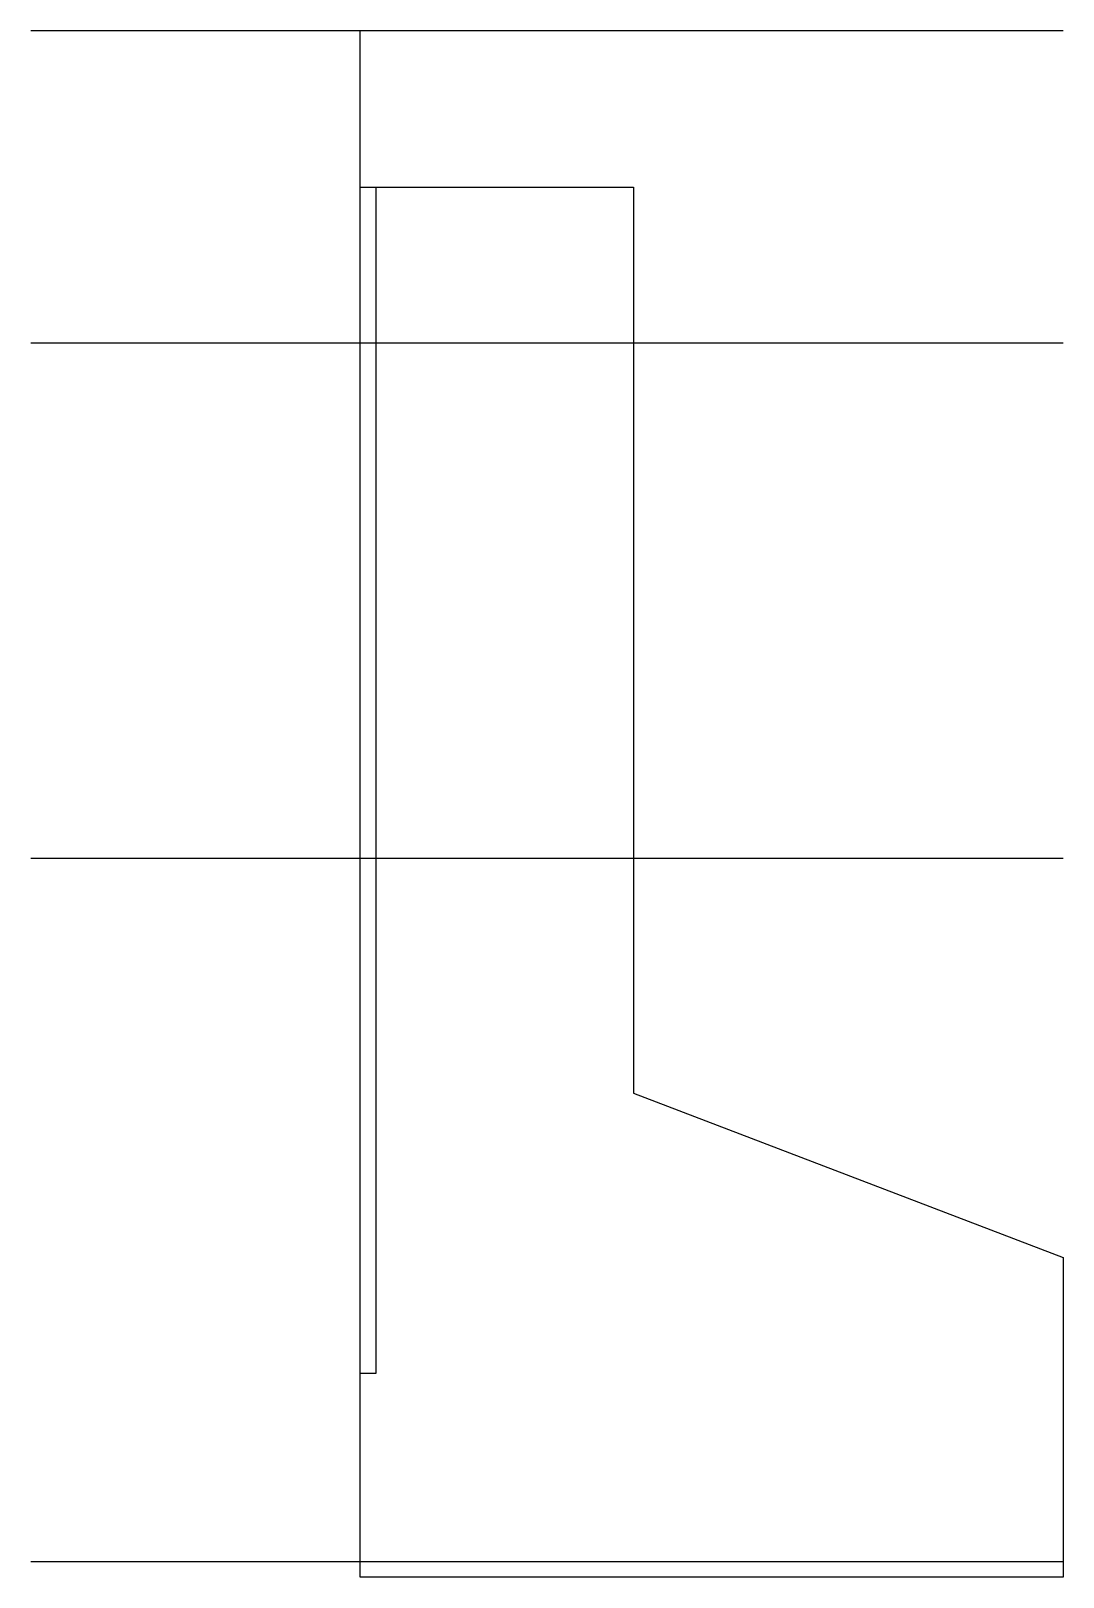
# Model space of a CAD drawing. Extents: x -42 to 90, y -2 to 196.
import ezdxf

# ---------------------------------------------------------------- set-up
doc = ezdxf.new("R2010")
doc.units = 0
doc.linetypes.add('CENTER', pattern=[28.575, 12.7, -6.35, 3.175, -6.35])
doc.linetypes.add('HIDDEN', pattern=[9.525, 6.35, -3.175])
doc.layers.get('0').update_dxf_attribs({"linetype": 'CONTINUOUS'})

msp = doc.modelspace()

# ---------------------------------------------------------------- linework, layer by layer
at = {"linetype": 'CONTINUOUS'}
for p, q in [((90, 196), (-42.18, 196)), ((0, -2), (0, 196)), ((0, -2), (0, 176)), ((0, 176), (35, 176)), ((2, 176), (2, 24.07)), ((35, 176), (35, 59.97)), ((90, 156), (-42.18, 156)), ((90, 90), (-42.18, 90)), ((35, 59.97), (90, 38.94)), ((90, 38.94), (90, -2)), ((2, 24.07), (0, 24.07)), ((-42.18, 0), (90, 0)), ((90, -2), (0, -2))]:
    msp.add_line(p, q, dxfattribs=at)
at = {"linetype": 'CENTER'}
for p, q in [((27.82, 156), (-42.18, 156)), ((27.82, 90), (-42.18, 90))]:
    msp.add_line(p, q, dxfattribs=at)
at = {"linetype": 'HIDDEN'}
msp.add_line((0, 0), (90, 0), dxfattribs=at)

doc.saveas('drawing.dxf')
